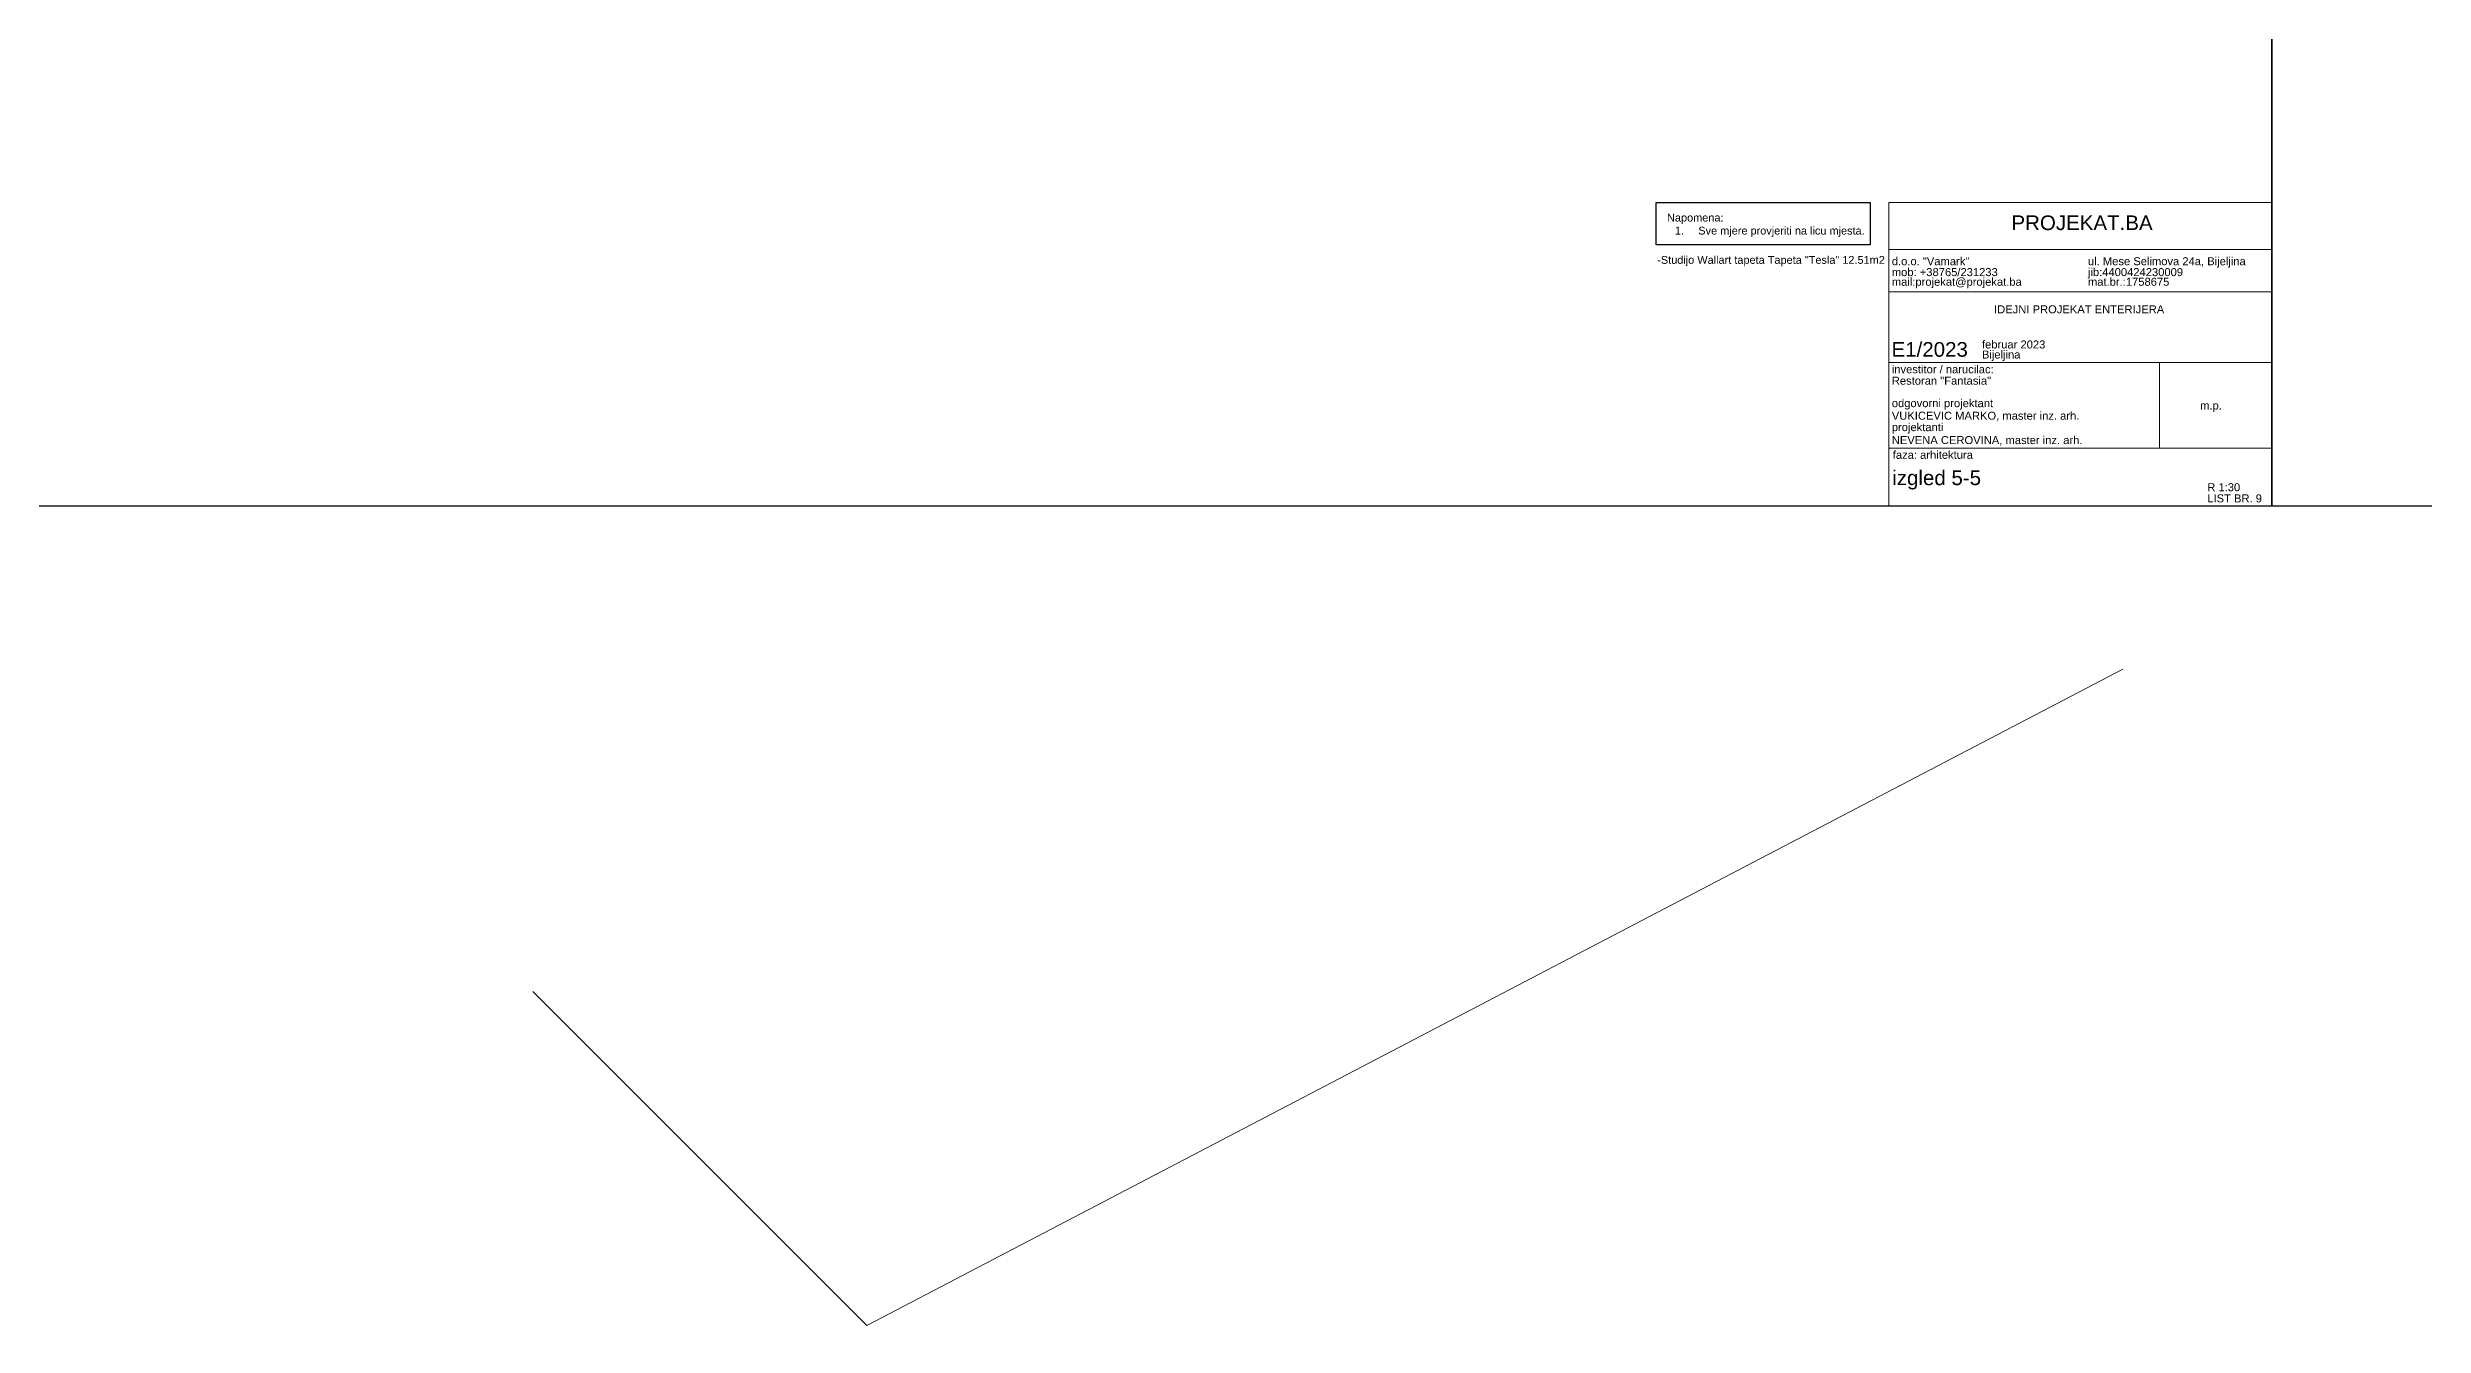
# Model space of a CAD drawing. Header units: centimetres. Extents: x -26724 to 60145, y -23645 to 6771.
# Drawn here: x 3651 to 5375, y -669 to 258 of the extents above; entities that cross this region are included whole.
import ezdxf

# ---------------------------------------------------------------- set-up
doc = ezdxf.new("R2010")
doc.units = ezdxf.units.CM
for name, color, linetype, lineweight in [('4.KOTE', 88, 'Continuous', 15), ('4.KOTE @ 1', 88, 'Continuous', 15), ('kote', 7, 'Continuous', 20), ('zid', 7, 'Continuous', 40)]:
    doc.layers.add(name, color=color, linetype=linetype, lineweight=lineweight)
for name, color, linetype in [('pozicije', 7, 'Continuous'), ('tekst', 7, 'Continuous'), ('tekst @ 50', 7, 'Continuous')]:
    doc.layers.add(name, color=color, linetype=linetype)
doc.styles.add('0.15', font='arial.ttf', dxfattribs={"height": 0.15})
doc.styles.add('Notes', font='arial.ttf', dxfattribs={"height": 3})

msp = doc.modelspace()

# ---------------------------------------------------------------- hatches: boundary and pattern name
at = {"layer": '4.KOTE @ 1'}
h = msp.add_hatch(dxfattribs=at)
h.set_pattern_fill('ANSI31', color=256, scale=0.5)
h.paths.add_polyline_path([(4860.8, 403.4), (4860.8, 413.9), (4848.7, 413.9), (4848.7, 403.4)], flags=9)
h.paths.add_polyline_path([(4860.8, 413.1), (4860.8, 419.6), (4848.6, 419.6), (4848.6, 413.1)], flags=9)
h.paths.add_polyline_path([(4860.8, 436.6), (4860.8, 447.1), (4848.6, 447.1), (4848.6, 436.6)], flags=9)
h.paths.add_polyline_path([(4860.8, 464.1), (4860.8, 470.6), (4848.6, 470.6), (4848.6, 464.1)], flags=9)
h.paths.add_polyline_path([(4860.7, 468.9), (4860.7, 479.3), (4848.6, 479.3), (4848.6, 468.9)], flags=9)
h.paths.add_polyline_path([(4860.8, 479.5), (4860.8, 486), (4848.6, 486), (4848.6, 479.5)], flags=9)
h.paths.add_polyline_path([(4860.8, 615.1), (4860.8, 629.5), (4848.6, 629.5), (4848.6, 615.1)], flags=9)
h.paths.add_polyline_path([(4901.3, 545.8), (4915.8, 545.8), (4915.8, 557.9), (4901.3, 557.9)], flags=9)
h.paths.add_polyline_path([(5103.3, 448.7), (5113.8, 448.7), (5113.8, 460.8), (5103.3, 460.8)], flags=9)
h.paths.add_polyline_path([(5058.3, 448.7), (5068.8, 448.7), (5068.8, 460.8), (5058.3, 460.8)], flags=9)
h.paths.add_polyline_path([(5043.4, 448.7), (5049.9, 448.7), (5049.9, 460.8), (5043.4, 460.8)], flags=9)
h.paths.add_polyline_path([(4973.7, 448.7), (4988.2, 448.7), (4988.2, 460.8), (4973.7, 460.8)], flags=9)
h.paths.add_polyline_path([(4912.4, 448.7), (4918.9, 448.7), (4918.9, 460.8), (4912.4, 460.8)], flags=9)
h.paths.add_polyline_path([(4903.1, 448.7), (4913.6, 448.7), (4913.6, 460.8), (4903.1, 460.8)], flags=9)
h.paths.add_polyline_path([(4898.4, 448.7), (4904.9, 448.7), (4904.9, 460.8), (4898.4, 460.8)], flags=9)
h.paths.add_polyline_path([(4828.7, 448.7), (4843.2, 448.7), (4843.2, 460.8), (4828.7, 460.8)], flags=9)
h.paths.add_polyline_path([(4767.4, 448.7), (4773.9, 448.7), (4773.9, 460.8), (4767.4, 460.8)], flags=9)
h.paths.add_polyline_path([(4729.6, 452.7), (4740, 452.7), (4740, 464.8), (4729.6, 464.8)], flags=9)
h.paths.add_polyline_path([(4695.9, 448.7), (4702.4, 448.7), (4702.4, 460.8), (4695.9, 460.8)], flags=9)
h.paths.add_polyline_path([(4626.2, 448.7), (4640.7, 448.7), (4640.7, 460.8), (4626.2, 460.8)], flags=9)
h.paths.add_polyline_path([(3850.1, 315.6), (4002.1, 315.6), (4002.1, 334.2), (3850.1, 334.2)], flags=9)
h.paths.add_polyline_path([(4823.8, 119.2), (4970.3, 119.2), (4970.3, 140.5), (4823.8, 140.5)], flags=9)
h.paths.add_polyline_path([(4984.8, 419.8), (5049, 419.8), (5049, 438.4), (4984.8, 438.4)], flags=9)
h.paths.add_polyline_path([(4710.5, 458.3), (4774.7, 458.3), (4774.7, 476.9), (4710.5, 476.9)], flags=9)
h.paths.add_polyline_path([(3827.9, 505.8), (3892.2, 505.8), (3892.2, 524.4), (3827.9, 524.4)], flags=9)
h.paths.add_polyline_path([(3938.5, 458.3), (4002.8, 458.3), (4002.8, 476.9), (3938.5, 476.9)], flags=9)
h.paths.add_polyline_path([(4795.7, 802.5), (4873.9, 802.5), (4873.9, 823.6), (4795.7, 823.6)], flags=9)
h.paths.add_polyline_path([(4987.1, -32.6), (5129, -32.6), (5129, -22), (4987.1, -22)], flags=9)
h.paths.add_polyline_path([(4987.4, 11.8), (5062.3, 11.8), (5062.3, 20.7), (4987.4, 20.7)], flags=9)
h.paths.add_polyline_path([(5072.9, 122.7), (5180.9, 122.7), (5180.9, 139.2), (5072.9, 139.2)], flags=9)
h.paths.add_polyline_path([(5061.6, 63.6), (5188.1, 63.6), (5188.1, 72.6), (5061.6, 72.6)], flags=9)
h.paths.add_polyline_path([(4987, 81.5), (5085.1, 81.5), (5085.1, 93), (4987, 93)], flags=9)
h.paths.add_polyline_path([(5211.1, -7.6), (5229.9, -7.6), (5229.9, 1.2), (5211.1, 1.2)], flags=9)
h.paths.add_polyline_path([(4987.4, 20.1), (5064.3, 20.1), (5064.3, 29.1), (4987.4, 29.1)], flags=9)
h.paths.add_polyline_path([(4986, 30.8), (5046.9, 30.8), (5046.9, 47.3), (4986, 47.3)], flags=9)
h.paths.add_polyline_path([(4985.8, -66.1), (5057.1, -66.1), (5057.1, -45.5), (4985.8, -45.5)], flags=9)
h.paths.add_polyline_path([(5216.3, -65.5), (5243.1, -65.5), (5243.1, -56.6), (5216.3, -56.6)], flags=9)
h.paths.add_polyline_path([(5216.3, -73.6), (5258.9, -73.6), (5258.9, -64.6), (5216.3, -64.6)], flags=9)
h.paths.add_polyline_path([(4987, -23.9), (5028.1, -23.9), (5028.1, -12.7), (4987, -12.7)], flags=9)
h.paths.add_polyline_path([(5052.8, 38.1), (5101.8, 38.1), (5101.8, 47.1), (5052.8, 47.1)], flags=9)
h.paths.add_polyline_path([(4988.1, -42), (5049.3, -42), (5049.3, -33), (4988.1, -33)], flags=9)
h.paths.add_polyline_path([(5129.3, 96.5), (5247.6, 96.5), (5247.6, 107.9), (5129.3, 107.9)], flags=9)
h.paths.add_polyline_path([(5129.7, 83.6), (5191.7, 83.6), (5191.7, 92.5), (5129.7, 92.5)], flags=9)
h.paths.add_polyline_path([(5052.4, 28.9), (5084.1, 28.9), (5084.1, 40.1), (5052.4, 40.1)], flags=9)
h.paths.add_polyline_path([(4987.4, 90.6), (5067.2, 90.6), (5067.2, 99.6), (4987.4, 99.6)], flags=9)
h.paths.add_polyline_path([(4987.4, 98.5), (5046.6, 98.5), (5046.6, 107.4), (4987.4, 107.4)], flags=9)
h.paths.add_polyline_path([(4987.1, -14.9), (5126.7, -14.9), (5126.7, -4.3), (4987.1, -4.3)], flags=9)
h.paths.add_polyline_path([(4987, -6.4), (5064.2, -6.4), (5064.2, 4.8), (4987, 4.8)], flags=9)
h.paths.add_polyline_path([(5128.9, 88.6), (5202.1, 88.6), (5202.1, 99.9), (5128.9, 99.9)], flags=9)
h = msp.add_hatch(dxfattribs=at)
h.set_pattern_fill('ANSI31', color=256, scale=0.5)
h.paths.add_polyline_path([(4795.7, 802.5), (4873.9, 802.5), (4873.9, 823.6), (4795.7, 823.6)], flags=9)
h.paths.add_polyline_path([(4987.1, -32.6), (5129, -32.6), (5129, -22), (4987.1, -22)], flags=9)
h.paths.add_polyline_path([(4987.4, 11.8), (5062.3, 11.8), (5062.3, 20.7), (4987.4, 20.7)], flags=9)
h.paths.add_polyline_path([(5072.9, 122.7), (5180.9, 122.7), (5180.9, 139.2), (5072.9, 139.2)], flags=9)
h.paths.add_polyline_path([(5061.6, 63.6), (5188.1, 63.6), (5188.1, 72.6), (5061.6, 72.6)], flags=9)
h.paths.add_polyline_path([(4987, 81.5), (5085.1, 81.5), (5085.1, 93), (4987, 93)], flags=9)
h.paths.add_polyline_path([(5211.1, -7.6), (5229.9, -7.6), (5229.9, 1.2), (5211.1, 1.2)], flags=9)
h.paths.add_polyline_path([(4987.4, 20.1), (5064.3, 20.1), (5064.3, 29.1), (4987.4, 29.1)], flags=9)
h.paths.add_polyline_path([(4986, 30.8), (5046.9, 30.8), (5046.9, 47.3), (4986, 47.3)], flags=9)
h.paths.add_polyline_path([(4985.8, -66.1), (5057.1, -66.1), (5057.1, -45.5), (4985.8, -45.5)], flags=9)
h.paths.add_polyline_path([(5216.3, -65.5), (5243.1, -65.5), (5243.1, -56.6), (5216.3, -56.6)], flags=9)
h.paths.add_polyline_path([(5216.3, -73.6), (5258.9, -73.6), (5258.9, -64.6), (5216.3, -64.6)], flags=9)
h.paths.add_polyline_path([(4987, -23.9), (5028.1, -23.9), (5028.1, -12.7), (4987, -12.7)], flags=9)
h.paths.add_polyline_path([(5052.8, 38.1), (5101.8, 38.1), (5101.8, 47.1), (5052.8, 47.1)], flags=9)
h.paths.add_polyline_path([(4988.1, -42), (5049.3, -42), (5049.3, -33), (4988.1, -33)], flags=9)
h.paths.add_polyline_path([(5129.3, 96.5), (5247.6, 96.5), (5247.6, 107.9), (5129.3, 107.9)], flags=9)
h.paths.add_polyline_path([(5129.7, 83.6), (5191.7, 83.6), (5191.7, 92.5), (5129.7, 92.5)], flags=9)
h.paths.add_polyline_path([(5052.4, 28.9), (5084.1, 28.9), (5084.1, 40.1), (5052.4, 40.1)], flags=9)
h.paths.add_polyline_path([(4987.4, 90.6), (5067.2, 90.6), (5067.2, 99.6), (4987.4, 99.6)], flags=9)
h.paths.add_polyline_path([(4987.4, 98.5), (5046.6, 98.5), (5046.6, 107.4), (4987.4, 107.4)], flags=9)
h.paths.add_polyline_path([(4987.1, -14.9), (5126.7, -14.9), (5126.7, -4.3), (4987.1, -4.3)], flags=9)
h.paths.add_polyline_path([(4987, -6.4), (5064.2, -6.4), (5064.2, 4.8), (4987, 4.8)], flags=9)
h.paths.add_polyline_path([(5128.9, 88.6), (5202.1, 88.6), (5202.1, 99.9), (5128.9, 99.9)], flags=9)

# ---------------------------------------------------------------- linework, layer by layer
at = {"layer": '4.KOTE'}
for p, q in [((4245.3, -669.3), (5156.6, -193.1)), ((4003, -427), (4245.3, -669.3))]:
    msp.add_line(p, q, dxfattribs=at)
at = {"layer": 'kote', "color": 0}
for p, q in [((4986.8, 145.5), (5264.7, 145.5)), ((4986.8, -74.5), (4986.8, 145.5)), ((4986.8, 111.4), (5264.7, 111.4)), ((4986.8, 80.8), (5264.7, 80.8)), ((4986.8, 29.4), (5264.7, 29.4)), ((5183, 29.4), (5183, -32.7)), ((5264.7, -32.7), (4986.8, -32.7))]:
    msp.add_line(p, q, dxfattribs=at)
at = {"layer": 'tekst', "lineweight": 25}
msp.add_lwpolyline([(4818, 145.5), (4973.1, 145.5), (4973.1, 114.8), (4818, 114.8)], close=True, dxfattribs=at)
at = {"layer": 'zid', "lineweight": 25, "ltscale": 12}
for points in [[(3482.7, -74.5), (5264.7, -74.5), (5264.7, 1185.5), (3482.7, 1185.5)], [(5264.7, -74.5), (7046.7, -74.5), (7046.7, 1185.5), (5264.7, 1185.5)]]:
    msp.add_lwpolyline(points, close=True, dxfattribs=at)

# ---------------------------------------------------------------- texts
at = {"layer": 'pozicije', "color": 0, "style": '0.15'}
for s, height, p in [('PROJEKAT.BA', 10.642, (5075.7, 125.6)), ('d.o.o. "Vamark"', 5.805, (4988.9, 100.1)), ('ul. Mese Selimova 24a, Bijeljina', 5.805, (5131.2, 100.1)), ('mob: +38765/231233', 5.805, (4988.9, 92.2)), ('mail:projekat@projekat.ba', 5.805, (4988.9, 85.2)), ('jib:4400424230009', 5.805, (5131.2, 92.2)), ('mat.br.:1758675', 5.805, (5131.2, 85.2)), ('IDEJNI PROJEKAT ENTERIJERA', 5.805, (5063.1, 65.2)), ('E1/2023', 10.64, (4988.7, 33.7)), ('februar 2023', 5.805, (5054.3, 39.7)), ('Bijeljina', 5.8, (5054.3, 32.4)), ('investitor / narucilac:', 5.805, (4988.9, 21.7)), ('Restoran "Fantasia"', 5.805, (4988.9, 13.4)), ('odgovorni projektant', 5.805, (4988.9, -2.9)), ('VUKICEVIC MARKO, master inz. arh.', 5.805, (4988.9, -12)), ('projektanti', 5.805, (4988.9, -20.3)), ('m.p.', 5.8, (5212.6, -4.6)), ('NEVENA CEROVINA, master inz. arh.', 5.805, (4988.9, -29.7)), ('faza: arhitektura', 5.805, (4989.6, -40.4)), ('izgled 5-5', 10.64, (4989.2, -59.5)), ('R 1:30', 5.8, (5217.8, -63.9)), ('LIST BR. 9', 5.8, (5217.8, -72))]:
    msp.add_text(s, height=height, dxfattribs=at).set_placement(p)
at = {"layer": 'tekst @ 50', "ltscale": 0.8, "attachment_point": 1, "style": 'Notes'}
for s, width, insert, char_height in [('Napomena: \\P\\pi-17.0277,l22.7036,t22.7036;1.^ISve mjere provjeriti na licu mjesta.', 421.382, (4825.8, 137.5), 5.676), ('{\\fArial|b0|i0|c238|p34;-}Studijo {\\fArial|b0|i0|c238|p34;Wallart tapeta }Tapeta "Tesla"{\\fArial|b0|i0|c238|p34; 12.51m2}', 290.645, (4818.7, 106.8, -27), 5.6759)]:
    msp.add_mtext_dynamic_manual_height_columns(s, width=width, gutter_width=750, heights=[0], dxfattribs=dict(at, insert=insert, char_height=char_height))

doc.saveas('drawing.dxf')
